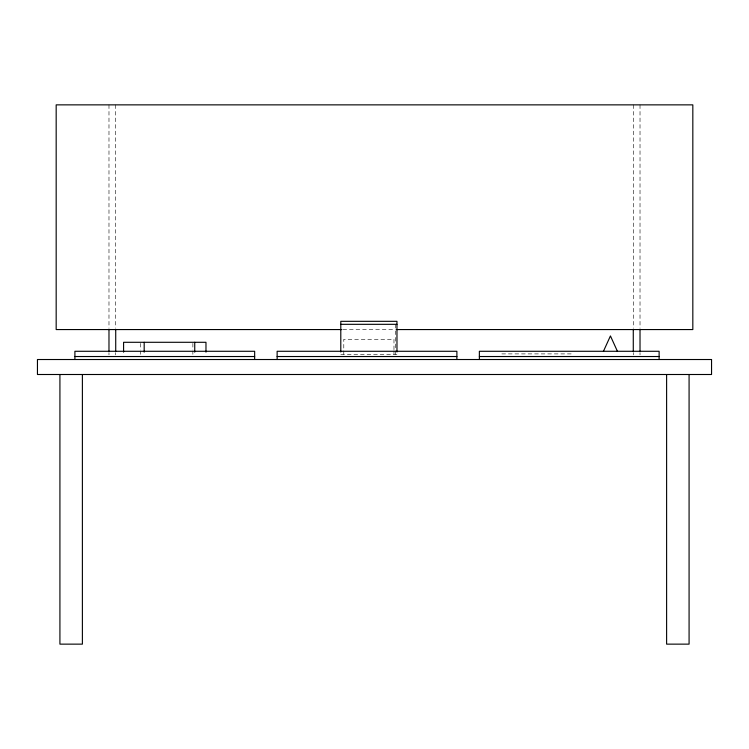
<?xml version="1.0" encoding="UTF-8"?>
<svg xmlns="http://www.w3.org/2000/svg" width="749" height="749" viewBox="0 0 749 749"><rect width="100%" height="100%" fill="white"/><g stroke="black" fill="none" stroke-linecap="round" stroke-linejoin="round"><path stroke-width="0.56" stroke-dasharray="3.75 2.81" d="M342.902 329.56L395.566 329.56M501.83 353.903L572.985 353.903M340.795 354.277L396.97 354.277M640.021 104.86L640.021 328.062M640.021 352.601L640.021 354.932M633.279 104.86L633.279 328.062M633.279 352.601L633.279 354.932M395.472 324.317L395.472 349.671M395.472 350.822L395.472 354.277M393.974 349.671L393.974 339.297L343.791 339.297L343.791 349.671M393.974 350.822L393.974 354.277M343.791 350.822L343.791 354.277M192.868 343.388L192.868 349.952M192.868 351.047L192.868 354.333M140.438 343.388L140.438 349.952M140.438 351.047L140.438 354.333M115.721 104.86L115.721 328.062M115.721 352.601L115.721 354.932M108.98 104.86L108.98 328.062M108.98 352.601L108.98 354.932"/><path stroke-width="1.12" d="M603.413 351.375L610.435 335.927L617.457 351.375M340.795 324.317L396.97 324.317M341.731 329.56L56.175 329.56L56.175 104.86L692.825 104.86L692.825 329.56L396.736 329.56M74.9 356.524L254.66 356.524M277.13 356.524L456.89 356.524M479.36 356.524L659.12 356.524M689.08 374.5L689.08 644.14L666.61 644.14L666.61 374.5M659.12 359.52L659.12 351.281L479.36 351.281L479.36 359.52M640.021 329.223L640.021 351.431M633.279 329.223L633.279 351.431M456.89 359.52L456.89 351.281L277.13 351.281L277.13 359.52M396.97 351.974L396.97 321.321L340.795 321.321L340.795 351.974M254.66 359.52L254.66 351.281L74.9 351.281L74.9 359.52M205.975 352.142L205.975 342.293L123.585 342.293L123.585 352.142M194.74 342.293L194.74 352.142M144.183 342.293L144.183 352.142M115.721 329.223L115.721 351.431M108.98 329.223L108.98 351.431M82.39 374.5L82.39 644.14L59.92 644.14L59.92 374.5M711.55 359.52L37.45 359.52L37.45 374.5L711.55 374.5L711.55 359.52"/></g></svg>
